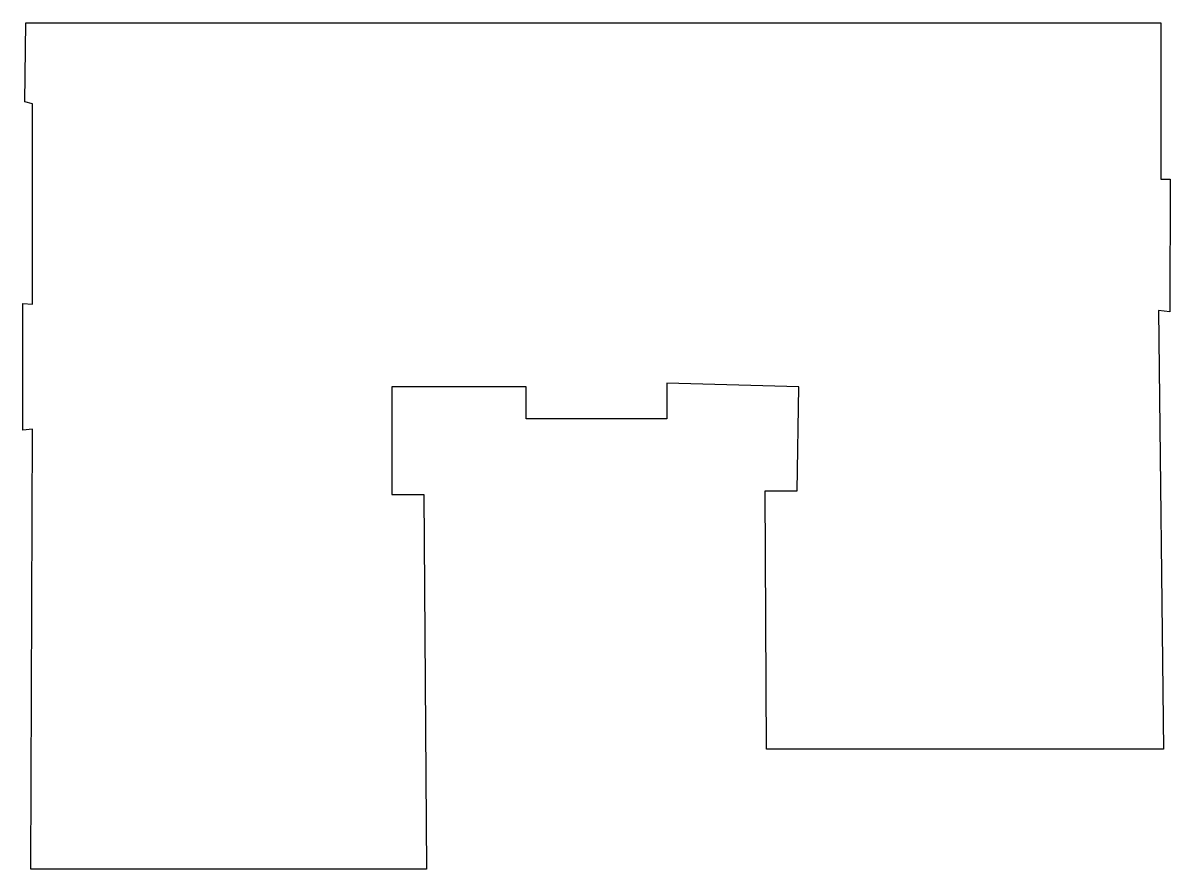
# Model space of a CAD drawing. Header units: feet. Extents: x 0 to 202, y 102 to 251.
import ezdxf

# ---------------------------------------------------------------- set-up
doc = ezdxf.new("R2010")
doc.units = ezdxf.units.FT
doc.layers.add('SLAB-BOUNDARY', color=1, linetype='Continuous')

msp = doc.modelspace()

# ---------------------------------------------------------------- linework, layer by layer
at = {"layer": 'SLAB-BOUNDARY'}
msp.add_lwpolyline([(1.41, 102.03), (1.71, 179.6), (0, 179.44), (0, 201.81), (1.71, 201.65), (1.71, 237.01), (0.32, 237.36), (0.51, 251.28), (200.72, 251.28), (200.72, 223.71), (202.35, 223.71), (202.32, 200.32), (200.32, 200.53), (201.17, 123.17), (131.17, 123.17), (130.93, 168.77), (136.56, 168.77), (136.88, 187.12), (113.6, 187.71), (113.6, 181.47), (88.75, 181.47), (88.75, 187.12), (65.09, 187.09), (65.09, 168.08), (70.72, 168.08), (71.17, 102.03)], close=True, dxfattribs=at)

doc.saveas('drawing.dxf')
